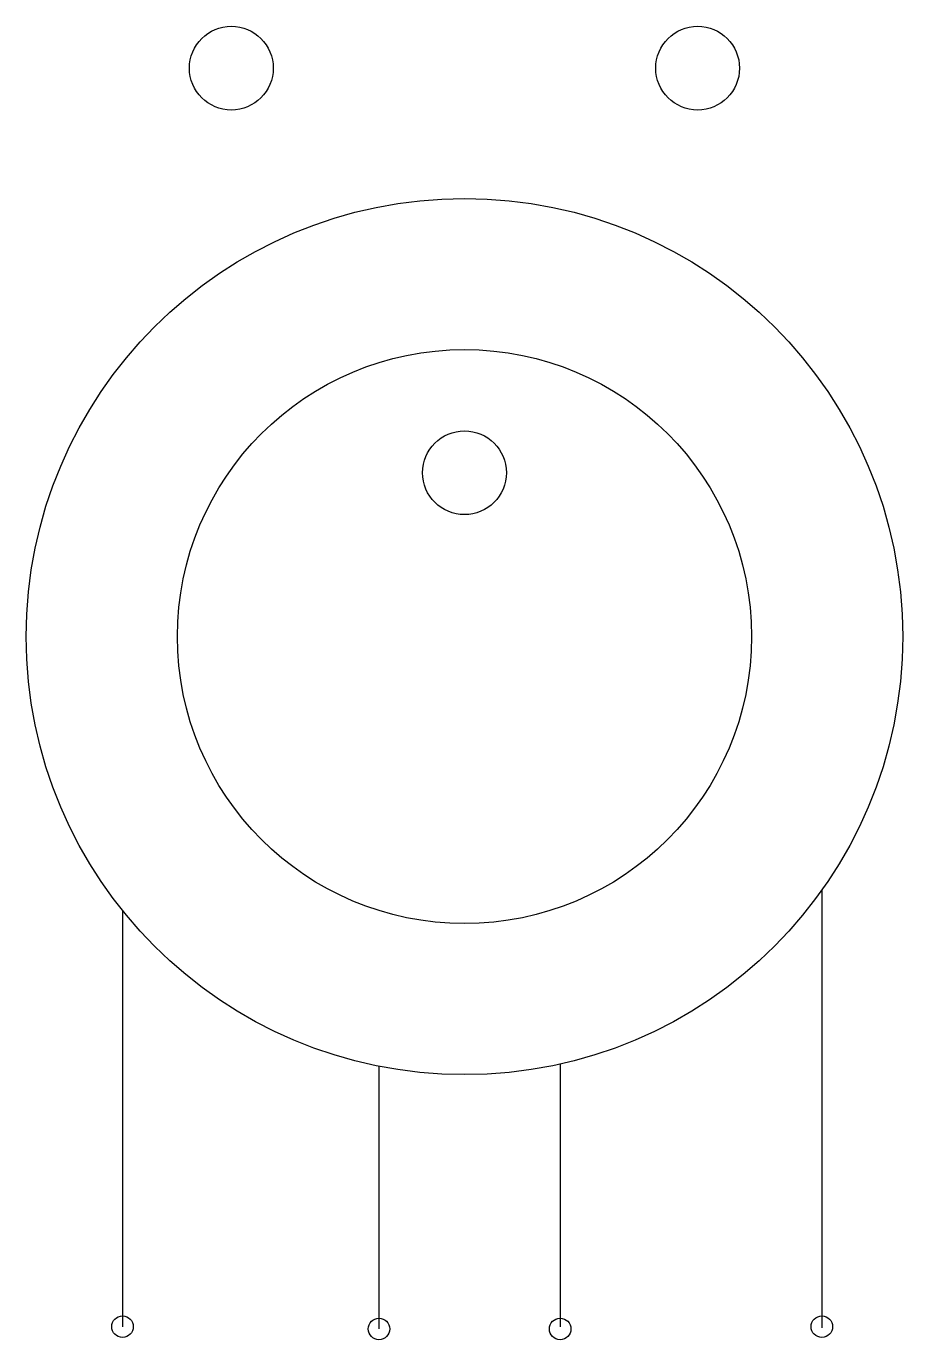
# Model space of a CAD drawing. Extents: x 25.3 to 54.3, y 12.7 to 56.1.
import ezdxf

# ---------------------------------------------------------------- set-up
doc = ezdxf.new("R2010")
doc.units = 0
doc.layers.get('0').update_dxf_attribs({"linetype": 'CONTINUOUS'})

msp = doc.modelspace()

# ---------------------------------------------------------------- linework, layer by layer
for p, q in [((51.593, 27.538), (51.593, 13.061)), ((28.453, 26.863), (28.453, 13.102)), ((42.933, 21.785), (42.933, 13.094)), ((36.939, 21.723), (36.939, 13.027))]:
    msp.add_line(p, q)
for centre, radius in [((32.053, 54.759), 1.386), ((47.483, 54.759), 1.386), ((39.768, 35.945), 14.5), ((39.768, 35.945), 9.5), ((39.768, 41.368), 1.386), ((28.453, 13.102), 0.357), ((36.939, 13.027), 0.357), ((42.933, 13.027), 0.357), ((51.593, 13.102), 0.357)]:
    msp.add_circle(centre, radius)

doc.saveas('drawing.dxf')
